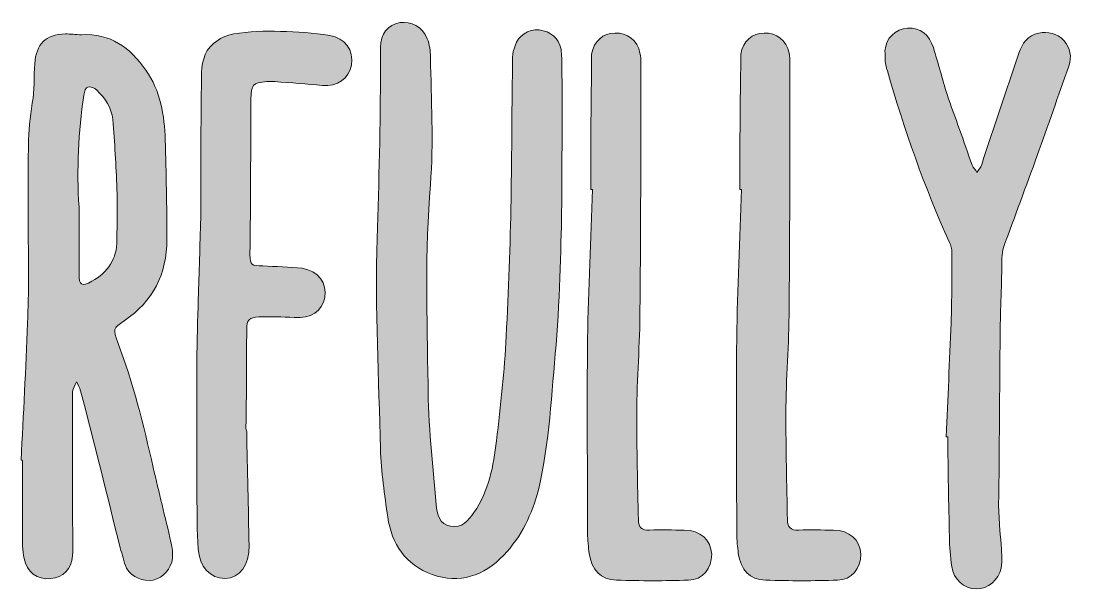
# Model space of a CAD drawing. Header units: inches. Extents: x 181 to 899, y -1027 to -53.
# Drawn here: x 559.4 to 899.1, y -804.9 to -621.3 of the extents above; entities that cross this region are included whole.
import ezdxf

# ---------------------------------------------------------------- set-up
doc = ezdxf.new("R2010")
doc.units = ezdxf.units.IN
doc.header["$MEASUREMENT"] = 0
doc.layers.add('Layer 1', color=7, linetype='Continuous')

# ---------------------------------------------------------------- blocks, each defined once
blk = doc.blocks.new('block 2')
at = {"layer": 'Layer 1', "true_color": 0xffffff}
h = blk.add_hatch(color=7, dxfattribs=at)
h.dxf.hatch_style = 2
edge = h.paths.add_edge_path()
edge.add_spline(control_points=[(733.94, -630.4), (733.16, -626.75), (730.55, -624.67), (726.91, -624.14), (723.26, -623.88), (720.13, -625.97), (719.09, -629.35), (718.57, -630.66), (718.31, -631.7), (718.31, -633), (718.05, -648.37), (718.05, -663.74), (717.79, -679.11), (717.53, -693.7), (717.01, -708.55), (716.23, -723.14), (715.7, -734.34), (714.4, -745.54), (713.1, -757), (712.06, -765.08), (710.75, -773.15), (705.81, -780.19), (703.98, -782.79), (701.9, -785.4), (698.25, -784.62), (694.6, -784.1), (693.82, -780.71), (693.56, -777.58), (692.52, -764.56), (690.96, -751.53), (690.96, -738.77), (690.69, -717.15), (689.91, -695.78), (691.74, -674.16), (692.78, -660.62), (692, -646.81), (691.74, -633), (691.74, -630.92), (691.48, -628.83), (690.69, -627.01), (689.13, -623.1), (685.48, -621.28), (681.84, -621.8), (677.93, -622.58), (675.59, -625.45), (675.59, -629.88), (675.59, -631.96), (675.59, -634.3), (675.59, -636.39), (675.59, -654.88), (675.06, -673.12), (674.54, -691.62), (673.76, -714.28), (675.06, -736.94), (675.59, -759.61), (675.85, -767.16), (676.89, -774.46), (677.93, -781.75), (679.23, -790.35), (683.66, -797.12), (692.26, -800.25), (701.11, -803.37), (708.93, -800.77), (715.44, -794), (721.17, -788), (724.56, -780.71), (726.65, -772.89), (730.29, -757.52), (730.81, -741.63), (732.38, -726), (733.68, -709.33), (733.94, -692.14), (734.2, -680.67), (734.2, -662.18), (734.46, -649.15), (734.2, -636.13), (734.2, -634.3), (734.2, -632.22), (733.94, -630.4)], knot_values=[0, 0, 0, 0, 1, 1, 1, 2, 2, 2, 3, 3, 3, 4, 4, 4, 5, 5, 5, 6, 6, 6, 7, 7, 7, 8, 8, 8, 9, 9, 9, 10, 10, 10, 11, 11, 11, 12, 12, 12, 13, 13, 13, 14, 14, 14, 15, 15, 15, 16, 16, 16, 17, 17, 17, 18, 18, 18, 19, 19, 19, 20, 20, 20, 21, 21, 21, 22, 22, 22, 23, 23, 23, 24, 24, 24, 25, 25, 25, 26, 26, 26, 26], degree=3, periodic=1)
h = blk.add_hatch(color=7, dxfattribs=at)
h.dxf.hatch_style = 2
edge = h.paths.add_edge_path()
edge.add_spline(control_points=[(638.86, -640.82), (639.9, -640.82), (640.68, -640.82), (641.46, -640.82), (646.67, -641.34), (651.88, -641.6), (656.83, -642.12), (661.52, -642.64), (665.43, -639.77), (666.21, -635.61), (666.99, -630.66), (664.13, -626.75), (659.18, -625.97), (653.97, -625.19), (648.5, -624.67), (643.29, -624.67), (638.08, -624.41), (633.13, -624.67), (628.18, -625.45), (625.83, -625.71), (623.49, -627.01), (621.66, -628.57), (618.28, -631.18), (617.76, -635.35), (617.76, -639.51), (617.5, -654.62), (617.5, -669.99), (617.5, -685.1), (617.24, -693.96), (616.97, -702.56), (616.71, -711.15), (616.19, -724.7), (616.19, -738.25), (616.19, -751.79), (616.19, -759.35), (616.19, -766.9), (616.19, -774.46), (616.45, -780.45), (616.19, -786.18), (616.71, -791.91), (616.97, -797.9), (620.62, -801.55), (625.31, -801.55), (630.26, -801.29), (633.13, -797.38), (633.13, -790.87), (632.87, -778.63), (632.6, -766.38), (632.34, -754.14), (632.34, -753.62), (632.08, -753.1), (632.08, -752.57), (632.34, -742.15), (632.34, -731.47), (632.34, -721.05), (632.34, -717.93), (633.13, -717.15), (636.25, -716.89), (640.16, -716.89), (643.81, -716.89), (647.72, -717.15), (652.93, -717.67), (656.83, -715.06), (657.61, -710.63), (658.4, -706.2), (655.53, -702.04), (650.32, -701.25), (646.15, -700.73), (641.72, -700.73), (637.55, -700.47), (633.91, -700.47), (633.39, -700.21), (633.39, -696.83), (633.65, -679.89), (633.65, -663.22), (633.65, -646.55), (633.91, -641.86), (634.17, -641.34), (638.86, -640.82)], knot_values=[0, 0, 0, 0, 1, 1, 1, 2, 2, 2, 3, 3, 3, 4, 4, 4, 5, 5, 5, 6, 6, 6, 7, 7, 7, 8, 8, 8, 9, 9, 9, 10, 10, 10, 11, 11, 11, 12, 12, 12, 13, 13, 13, 14, 14, 14, 15, 15, 15, 16, 16, 16, 17, 17, 17, 18, 18, 18, 19, 19, 19, 20, 20, 20, 21, 21, 21, 22, 22, 22, 23, 23, 23, 24, 24, 24, 25, 25, 25, 26, 26, 26, 26], degree=3, periodic=1)
h = blk.add_hatch(color=7, dxfattribs=at)
h.dxf.hatch_style = 2
edge = h.paths.add_edge_path()
edge.add_spline(control_points=[(742.53, -786.96), (742.53, -789.05), (742.79, -791.39), (743.06, -793.47), (743.84, -798.68), (746.7, -802.07), (751.91, -802.07), (759.73, -802.33), (767.54, -802.33), (775.1, -802.07), (779.79, -802.07), (782.65, -798.16), (782.65, -793.73), (782.39, -789.05), (779, -785.92), (773.79, -785.92), (770.15, -785.92), (766.24, -785.66), (762.59, -785.92), (759.99, -785.92), (758.95, -785.14), (758.95, -782.53), (758.69, -771.07), (758.42, -759.61), (758.42, -748.15), (758.42, -736.94), (759.47, -725.74), (759.47, -714.28), (759.73, -687.97), (759.73, -661.4), (759.73, -634.83), (759.73, -633.78), (759.73, -632.74), (759.47, -631.7), (758.69, -627.53), (755.3, -624.93), (751.39, -625.19), (747.48, -625.19), (744.62, -627.79), (743.84, -631.96), (743.84, -633.52), (743.84, -634.83), (743.84, -636.39), (743.57, -649.41), (743.57, -662.7), (743.57, -675.72), (743.84, -675.72), (743.84, -675.72), (744.1, -675.72), (743.57, -691.88), (742.79, -707.77), (742.53, -723.92), (742.27, -745.02), (742.53, -765.86), (742.53, -786.96)], knot_values=[0, 0, 0, 0, 1, 1, 1, 2, 2, 2, 3, 3, 3, 4, 4, 4, 5, 5, 5, 6, 6, 6, 7, 7, 7, 8, 8, 8, 9, 9, 9, 10, 10, 10, 11, 11, 11, 12, 12, 12, 13, 13, 13, 14, 14, 14, 15, 15, 15, 16, 16, 16, 17, 17, 17, 18, 18, 18, 18], degree=3, periodic=1)
h = blk.add_hatch(color=7, dxfattribs=at)
h.dxf.hatch_style = 2
edge = h.paths.add_edge_path()
edge.add_spline(control_points=[(821.99, -785.92), (818.34, -785.92), (814.43, -785.66), (810.79, -785.92), (808.18, -785.92), (807.14, -785.14), (807.14, -782.53), (806.88, -771.07), (806.62, -759.61), (806.62, -748.15), (806.62, -736.94), (807.66, -725.74), (807.66, -714.28), (807.92, -687.97), (807.92, -661.4), (807.92, -634.83), (807.92, -633.78), (807.92, -632.74), (807.66, -631.7), (806.88, -627.53), (803.49, -624.93), (799.58, -625.19), (795.68, -625.19), (792.81, -627.79), (792.03, -631.96), (792.03, -633.52), (792.03, -634.83), (792.03, -636.39), (791.77, -649.41), (791.77, -662.7), (791.77, -675.72), (792.03, -675.72), (792.03, -675.72), (792.29, -675.72), (791.77, -691.88), (790.99, -707.77), (790.73, -723.92), (790.47, -745.02), (790.73, -765.86), (790.73, -786.96), (790.73, -789.05), (790.99, -791.39), (791.25, -793.47), (792.03, -798.68), (794.89, -802.07), (800.1, -802.07), (807.92, -802.33), (815.73, -802.33), (823.29, -802.07), (827.98, -802.07), (830.85, -798.16), (830.85, -793.73), (830.58, -789.05), (827.2, -785.92), (821.99, -785.92)], knot_values=[0, 0, 0, 0, 1, 1, 1, 2, 2, 2, 3, 3, 3, 4, 4, 4, 5, 5, 5, 6, 6, 6, 7, 7, 7, 8, 8, 8, 9, 9, 9, 10, 10, 10, 11, 11, 11, 12, 12, 12, 13, 13, 13, 14, 14, 14, 15, 15, 15, 16, 16, 16, 17, 17, 17, 18, 18, 18, 18], degree=3, periodic=1)
h = blk.add_hatch(color=7, dxfattribs=at)
h.dxf.hatch_style = 2
edge = h.paths.add_edge_path()
edge.add_spline(control_points=[(896.49, -627.53), (894.15, -625.19), (891.28, -624.67), (888.42, -625.19), (884.77, -625.97), (882.94, -628.57), (881.9, -631.7), (878, -643.68), (873.83, -655.67), (869.92, -667.65), (869.66, -668.69), (868.88, -669.47), (868.36, -670.25), (867.84, -669.47), (867.31, -668.69), (866.79, -667.91), (864.19, -660.09), (861.32, -652.54), (858.72, -644.99), (857.16, -640.04), (855.85, -634.83), (854.29, -629.88), (852.99, -625.71), (850.12, -623.36), (845.95, -623.62), (842.04, -623.88), (838.92, -626.75), (838.66, -630.92), (838.66, -633.26), (838.66, -635.35), (839.44, -637.43), (844.91, -656.45), (851.42, -674.94), (859.5, -692.92), (860.02, -693.7), (860.28, -695), (860.28, -696.04), (860.28, -703.6), (860.28, -711.15), (860.02, -718.97), (859.5, -731.21), (858.98, -743.46), (858.46, -755.7), (858.46, -755.7), (858.72, -755.7), (858.98, -755.7), (858.98, -766.38), (859.24, -777.32), (859.5, -788), (859.5, -791.13), (859.76, -794.52), (860.28, -797.64), (860.8, -801.81), (864.19, -804.94), (868.1, -804.94), (872, -804.94), (875.39, -802.07), (876.17, -798.16), (876.43, -796.86), (876.43, -795.56), (876.43, -794.52), (876.17, -788.79), (875.39, -783.31), (875.39, -777.84), (875.65, -759.35), (875.65, -740.85), (875.91, -722.36), (875.91, -714.28), (876.43, -706.2), (876.43, -697.87), (876.69, -696.83), (876.69, -695.52), (876.95, -694.48), (880.6, -684.58), (884.25, -674.68), (887.89, -664.78), (891.28, -655.14), (894.67, -645.51), (898.05, -635.87), (899.1, -632.74), (898.58, -630.14), (896.49, -627.53)], knot_values=[0, 0, 0, 0, 1, 1, 1, 2, 2, 2, 3, 3, 3, 4, 4, 4, 5, 5, 5, 6, 6, 6, 7, 7, 7, 8, 8, 8, 9, 9, 9, 10, 10, 10, 11, 11, 11, 12, 12, 12, 13, 13, 13, 14, 14, 14, 15, 15, 15, 16, 16, 16, 17, 17, 17, 18, 18, 18, 19, 19, 19, 20, 20, 20, 21, 21, 21, 22, 22, 22, 23, 23, 23, 24, 24, 24, 25, 25, 25, 26, 26, 26, 27, 27, 27, 27], degree=3, periodic=1)
h = blk.add_hatch(color=7, dxfattribs=at)
h.dxf.hatch_style = 2
edge = h.paths.add_edge_path()
edge.add_spline(control_points=[(577.38, -737.99), (577.9, -739.03), (578.42, -739.81), (578.68, -740.85), (583.11, -757.78), (587.28, -774.72), (591.45, -791.65), (592.23, -793.73), (592.49, -796.08), (593.53, -798.16), (595.36, -801.29), (598.74, -802.59), (602.13, -802.07), (605.52, -801.29), (607.86, -798.42), (608.38, -795.04), (608.38, -793.47), (608.38, -791.65), (607.86, -789.83), (606.04, -781.75), (603.95, -773.68), (602.13, -765.6), (599, -751.79), (595.62, -738.25), (590.67, -725.22), (589.1, -720.79), (589.1, -720.79), (592.75, -718.19), (602.13, -711.94), (606.56, -703.08), (606.56, -691.88), (606.56, -681.2), (606.3, -670.51), (606.04, -659.83), (605.78, -651.76), (604.47, -643.94), (599.79, -637.17), (594.58, -629.88), (588.32, -625.19), (578.95, -625.71), (577.12, -625.71), (575.3, -625.45), (573.74, -625.45), (567.22, -625.71), (564.36, -628.57), (563.83, -635.09), (563.57, -639.25), (563.83, -643.68), (563.05, -647.85), (561.49, -656.97), (561.75, -665.83), (561.75, -674.94), (561.75, -679.63), (561.75, -684.32), (561.75, -689.01), (561.75, -698.91), (562.01, -708.81), (561.49, -718.97), (560.97, -733.82), (560.19, -748.41), (559.41, -763.26), (559.67, -763.26), (559.93, -763.26), (559.93, -763.52), (559.93, -772.63), (559.93, -781.75), (559.93, -791.13), (559.93, -792.43), (560.19, -793.73), (560.45, -795.04), (561.23, -799.47), (564.62, -802.07), (569.04, -801.55), (572.95, -801.29), (575.82, -798.42), (576.08, -794.26), (576.34, -790.35), (576.08, -786.44), (576.08, -782.53), (576.08, -768.73), (576.08, -754.92), (576.08, -741.11), (576.08, -740.07), (576.86, -739.03), (577.38, -737.99)], knot_values=[0, 0, 0, 0, 1, 1, 1, 2, 2, 2, 3, 3, 3, 4, 4, 4, 5, 5, 5, 6, 6, 6, 7, 7, 7, 8, 8, 8, 9, 9, 9, 10, 10, 10, 11, 11, 11, 12, 12, 12, 13, 13, 13, 14, 14, 14, 15, 15, 15, 16, 16, 16, 17, 17, 17, 18, 18, 18, 19, 19, 19, 20, 20, 20, 21, 21, 21, 22, 22, 22, 23, 23, 23, 24, 24, 24, 25, 25, 25, 26, 26, 26, 27, 27, 27, 28, 28, 28, 28], degree=3, periodic=1)
edge = h.paths.add_edge_path()
edge.add_spline(control_points=[(579.73, -645.25), (579.99, -644.2), (580.25, -642.64), (581.03, -642.64), (581.81, -642.38), (583.11, -642.9), (583.89, -643.68), (586.76, -646.29), (588.58, -649.41), (589.1, -653.06), (589.63, -660.62), (590.15, -668.17), (590.41, -675.46), (590.67, -680.94), (590.41, -686.41), (590.41, -692.14), (590.41, -698.13), (587.54, -702.56), (582.33, -705.42), (578.95, -707.25), (578.16, -706.73), (578.16, -703.08), (578.16, -696.04), (578.16, -688.75), (578.16, -681.46), (577.38, -669.21), (577.9, -657.23), (579.73, -645.25)], knot_values=[0, 0, 0, 0, 1, 1, 1, 2, 2, 2, 3, 3, 3, 4, 4, 4, 5, 5, 5, 6, 6, 6, 7, 7, 7, 8, 8, 8, 9, 9, 9, 9], degree=3, periodic=1)
at = {"layer": 'Layer 1', "lineweight": 0}
for points, knots in [([(733.94, -630.4), (733.16, -626.75), (730.55, -624.67), (726.91, -624.14), (723.26, -623.88), (720.13, -625.97), (719.09, -629.35), (718.57, -630.66), (718.31, -631.7), (718.31, -633), (718.05, -648.37), (718.05, -663.74), (717.79, -679.11), (717.53, -693.7), (717.01, -708.55), (716.23, -723.14), (715.7, -734.34), (714.4, -745.54), (713.1, -757), (712.06, -765.08), (710.75, -773.15), (705.81, -780.19), (703.98, -782.79), (701.9, -785.4), (698.25, -784.62), (694.6, -784.1), (693.82, -780.71), (693.56, -777.58), (692.52, -764.56), (690.96, -751.53), (690.96, -738.77), (690.69, -717.15), (689.91, -695.78), (691.74, -674.16), (692.78, -660.62), (692, -646.81), (691.74, -633), (691.74, -630.92), (691.48, -628.83), (690.69, -627.01), (689.13, -623.1), (685.48, -621.28), (681.84, -621.8), (677.93, -622.58), (675.59, -625.45), (675.59, -629.88), (675.59, -631.96), (675.59, -634.3), (675.59, -636.39), (675.59, -654.88), (675.06, -673.12), (674.54, -691.62), (673.76, -714.28), (675.06, -736.94), (675.59, -759.61), (675.85, -767.16), (676.89, -774.46), (677.93, -781.75), (679.23, -790.35), (683.66, -797.12), (692.26, -800.25), (701.11, -803.37), (708.93, -800.77), (715.44, -794), (721.17, -788), (724.56, -780.71), (726.65, -772.89), (730.29, -757.52), (730.81, -741.63), (732.38, -726), (733.68, -709.33), (733.94, -692.14), (734.2, -680.67), (734.2, -662.18), (734.46, -649.15), (734.2, -636.13), (734.2, -634.3), (734.2, -632.22), (733.94, -630.4)], [0, 0, 0, 0, 1, 1, 1, 2, 2, 2, 3, 3, 3, 4, 4, 4, 5, 5, 5, 6, 6, 6, 7, 7, 7, 8, 8, 8, 9, 9, 9, 10, 10, 10, 11, 11, 11, 12, 12, 12, 13, 13, 13, 14, 14, 14, 15, 15, 15, 16, 16, 16, 17, 17, 17, 18, 18, 18, 19, 19, 19, 20, 20, 20, 21, 21, 21, 22, 22, 22, 23, 23, 23, 24, 24, 24, 25, 25, 25, 26, 26, 26, 26]), ([(638.86, -640.82), (639.9, -640.82), (640.68, -640.82), (641.46, -640.82), (646.67, -641.34), (651.88, -641.6), (656.83, -642.12), (661.52, -642.64), (665.43, -639.77), (666.21, -635.61), (666.99, -630.66), (664.13, -626.75), (659.18, -625.97), (653.97, -625.19), (648.5, -624.67), (643.29, -624.67), (638.08, -624.41), (633.13, -624.67), (628.18, -625.45), (625.83, -625.71), (623.49, -627.01), (621.66, -628.57), (618.28, -631.18), (617.76, -635.35), (617.76, -639.51), (617.5, -654.62), (617.5, -669.99), (617.5, -685.1), (617.24, -693.96), (616.97, -702.56), (616.71, -711.15), (616.19, -724.7), (616.19, -738.25), (616.19, -751.79), (616.19, -759.35), (616.19, -766.9), (616.19, -774.46), (616.45, -780.45), (616.19, -786.18), (616.71, -791.91), (616.97, -797.9), (620.62, -801.55), (625.31, -801.55), (630.26, -801.29), (633.13, -797.38), (633.13, -790.87), (632.87, -778.63), (632.6, -766.38), (632.34, -754.14), (632.34, -753.62), (632.08, -753.1), (632.08, -752.57), (632.34, -742.15), (632.34, -731.47), (632.34, -721.05), (632.34, -717.93), (633.13, -717.15), (636.25, -716.89), (640.16, -716.89), (643.81, -716.89), (647.72, -717.15), (652.93, -717.67), (656.83, -715.06), (657.61, -710.63), (658.4, -706.2), (655.53, -702.04), (650.32, -701.25), (646.15, -700.73), (641.72, -700.73), (637.55, -700.47), (633.91, -700.47), (633.39, -700.21), (633.39, -696.83), (633.65, -679.89), (633.65, -663.22), (633.65, -646.55), (633.91, -641.86), (634.17, -641.34), (638.86, -640.82)], [0, 0, 0, 0, 1, 1, 1, 2, 2, 2, 3, 3, 3, 4, 4, 4, 5, 5, 5, 6, 6, 6, 7, 7, 7, 8, 8, 8, 9, 9, 9, 10, 10, 10, 11, 11, 11, 12, 12, 12, 13, 13, 13, 14, 14, 14, 15, 15, 15, 16, 16, 16, 17, 17, 17, 18, 18, 18, 19, 19, 19, 20, 20, 20, 21, 21, 21, 22, 22, 22, 23, 23, 23, 24, 24, 24, 25, 25, 25, 26, 26, 26, 26]), ([(742.53, -786.96), (742.53, -789.05), (742.79, -791.39), (743.06, -793.47), (743.84, -798.68), (746.7, -802.07), (751.91, -802.07), (759.73, -802.33), (767.54, -802.33), (775.1, -802.07), (779.79, -802.07), (782.65, -798.16), (782.65, -793.73), (782.39, -789.05), (779, -785.92), (773.79, -785.92), (770.15, -785.92), (766.24, -785.66), (762.59, -785.92), (759.99, -785.92), (758.95, -785.14), (758.95, -782.53), (758.69, -771.07), (758.42, -759.61), (758.42, -748.15), (758.42, -736.94), (759.47, -725.74), (759.47, -714.28), (759.73, -687.97), (759.73, -661.4), (759.73, -634.83), (759.73, -633.78), (759.73, -632.74), (759.47, -631.7), (758.69, -627.53), (755.3, -624.93), (751.39, -625.19), (747.48, -625.19), (744.62, -627.79), (743.84, -631.96), (743.84, -633.52), (743.84, -634.83), (743.84, -636.39), (743.57, -649.41), (743.57, -662.7), (743.57, -675.72), (743.84, -675.72), (743.84, -675.72), (744.1, -675.72), (743.57, -691.88), (742.79, -707.77), (742.53, -723.92), (742.27, -745.02), (742.53, -765.86), (742.53, -786.96)], [0, 0, 0, 0, 1, 1, 1, 2, 2, 2, 3, 3, 3, 4, 4, 4, 5, 5, 5, 6, 6, 6, 7, 7, 7, 8, 8, 8, 9, 9, 9, 10, 10, 10, 11, 11, 11, 12, 12, 12, 13, 13, 13, 14, 14, 14, 15, 15, 15, 16, 16, 16, 17, 17, 17, 18, 18, 18, 18]), ([(821.99, -785.92), (818.34, -785.92), (814.43, -785.66), (810.79, -785.92), (808.18, -785.92), (807.14, -785.14), (807.14, -782.53), (806.88, -771.07), (806.62, -759.61), (806.62, -748.15), (806.62, -736.94), (807.66, -725.74), (807.66, -714.28), (807.92, -687.97), (807.92, -661.4), (807.92, -634.83), (807.92, -633.78), (807.92, -632.74), (807.66, -631.7), (806.88, -627.53), (803.49, -624.93), (799.58, -625.19), (795.68, -625.19), (792.81, -627.79), (792.03, -631.96), (792.03, -633.52), (792.03, -634.83), (792.03, -636.39), (791.77, -649.41), (791.77, -662.7), (791.77, -675.72), (792.03, -675.72), (792.03, -675.72), (792.29, -675.72), (791.77, -691.88), (790.99, -707.77), (790.73, -723.92), (790.47, -745.02), (790.73, -765.86), (790.73, -786.96), (790.73, -789.05), (790.99, -791.39), (791.25, -793.47), (792.03, -798.68), (794.89, -802.07), (800.1, -802.07), (807.92, -802.33), (815.73, -802.33), (823.29, -802.07), (827.98, -802.07), (830.85, -798.16), (830.85, -793.73), (830.58, -789.05), (827.2, -785.92), (821.99, -785.92)], [0, 0, 0, 0, 1, 1, 1, 2, 2, 2, 3, 3, 3, 4, 4, 4, 5, 5, 5, 6, 6, 6, 7, 7, 7, 8, 8, 8, 9, 9, 9, 10, 10, 10, 11, 11, 11, 12, 12, 12, 13, 13, 13, 14, 14, 14, 15, 15, 15, 16, 16, 16, 17, 17, 17, 18, 18, 18, 18]), ([(896.49, -627.53), (894.15, -625.19), (891.28, -624.67), (888.42, -625.19), (884.77, -625.97), (882.94, -628.57), (881.9, -631.7), (878, -643.68), (873.83, -655.67), (869.92, -667.65), (869.66, -668.69), (868.88, -669.47), (868.36, -670.25), (867.84, -669.47), (867.31, -668.69), (866.79, -667.91), (864.19, -660.09), (861.32, -652.54), (858.72, -644.99), (857.16, -640.04), (855.85, -634.83), (854.29, -629.88), (852.99, -625.71), (850.12, -623.36), (845.95, -623.62), (842.04, -623.88), (838.92, -626.75), (838.66, -630.92), (838.66, -633.26), (838.66, -635.35), (839.44, -637.43), (844.91, -656.45), (851.42, -674.94), (859.5, -692.92), (860.02, -693.7), (860.28, -695), (860.28, -696.04), (860.28, -703.6), (860.28, -711.15), (860.02, -718.97), (859.5, -731.21), (858.98, -743.46), (858.46, -755.7), (858.46, -755.7), (858.72, -755.7), (858.98, -755.7), (858.98, -766.38), (859.24, -777.32), (859.5, -788), (859.5, -791.13), (859.76, -794.52), (860.28, -797.64), (860.8, -801.81), (864.19, -804.94), (868.1, -804.94), (872, -804.94), (875.39, -802.07), (876.17, -798.16), (876.43, -796.86), (876.43, -795.56), (876.43, -794.52), (876.17, -788.79), (875.39, -783.31), (875.39, -777.84), (875.65, -759.35), (875.65, -740.85), (875.91, -722.36), (875.91, -714.28), (876.43, -706.2), (876.43, -697.87), (876.69, -696.83), (876.69, -695.52), (876.95, -694.48), (880.6, -684.58), (884.25, -674.68), (887.89, -664.78), (891.28, -655.14), (894.67, -645.51), (898.05, -635.87), (899.1, -632.74), (898.58, -630.14), (896.49, -627.53)], [0, 0, 0, 0, 1, 1, 1, 2, 2, 2, 3, 3, 3, 4, 4, 4, 5, 5, 5, 6, 6, 6, 7, 7, 7, 8, 8, 8, 9, 9, 9, 10, 10, 10, 11, 11, 11, 12, 12, 12, 13, 13, 13, 14, 14, 14, 15, 15, 15, 16, 16, 16, 17, 17, 17, 18, 18, 18, 19, 19, 19, 20, 20, 20, 21, 21, 21, 22, 22, 22, 23, 23, 23, 24, 24, 24, 25, 25, 25, 26, 26, 26, 27, 27, 27, 27]), ([(577.38, -737.99), (577.9, -739.03), (578.42, -739.81), (578.68, -740.85), (583.11, -757.78), (587.28, -774.72), (591.45, -791.65), (592.23, -793.73), (592.49, -796.08), (593.53, -798.16), (595.36, -801.29), (598.74, -802.59), (602.13, -802.07), (605.52, -801.29), (607.86, -798.42), (608.38, -795.04), (608.38, -793.47), (608.38, -791.65), (607.86, -789.83), (606.04, -781.75), (603.95, -773.68), (602.13, -765.6), (599, -751.79), (595.62, -738.25), (590.67, -725.22), (589.1, -720.79), (589.1, -720.79), (592.75, -718.19), (602.13, -711.94), (606.56, -703.08), (606.56, -691.88), (606.56, -681.2), (606.3, -670.51), (606.04, -659.83), (605.78, -651.76), (604.47, -643.94), (599.79, -637.17), (594.58, -629.88), (588.32, -625.19), (578.95, -625.71), (577.12, -625.71), (575.3, -625.45), (573.74, -625.45), (567.22, -625.71), (564.36, -628.57), (563.83, -635.09), (563.57, -639.25), (563.83, -643.68), (563.05, -647.85), (561.49, -656.97), (561.75, -665.83), (561.75, -674.94), (561.75, -679.63), (561.75, -684.32), (561.75, -689.01), (561.75, -698.91), (562.01, -708.81), (561.49, -718.97), (560.97, -733.82), (560.19, -748.41), (559.41, -763.26), (559.67, -763.26), (559.93, -763.26), (559.93, -763.52), (559.93, -772.63), (559.93, -781.75), (559.93, -791.13), (559.93, -792.43), (560.19, -793.73), (560.45, -795.04), (561.23, -799.47), (564.62, -802.07), (569.04, -801.55), (572.95, -801.29), (575.82, -798.42), (576.08, -794.26), (576.34, -790.35), (576.08, -786.44), (576.08, -782.53), (576.08, -768.73), (576.08, -754.92), (576.08, -741.11), (576.08, -740.07), (576.86, -739.03), (577.38, -737.99)], [0, 0, 0, 0, 1, 1, 1, 2, 2, 2, 3, 3, 3, 4, 4, 4, 5, 5, 5, 6, 6, 6, 7, 7, 7, 8, 8, 8, 9, 9, 9, 10, 10, 10, 11, 11, 11, 12, 12, 12, 13, 13, 13, 14, 14, 14, 15, 15, 15, 16, 16, 16, 17, 17, 17, 18, 18, 18, 19, 19, 19, 20, 20, 20, 21, 21, 21, 22, 22, 22, 23, 23, 23, 24, 24, 24, 25, 25, 25, 26, 26, 26, 27, 27, 27, 28, 28, 28, 28]), ([(579.73, -645.25), (579.99, -644.2), (580.25, -642.64), (581.03, -642.64), (581.81, -642.38), (583.11, -642.9), (583.89, -643.68), (586.76, -646.29), (588.58, -649.41), (589.1, -653.06), (589.63, -660.62), (590.15, -668.17), (590.41, -675.46), (590.67, -680.94), (590.41, -686.41), (590.41, -692.14), (590.41, -698.13), (587.54, -702.56), (582.33, -705.42), (578.95, -707.25), (578.16, -706.73), (578.16, -703.08), (578.16, -696.04), (578.16, -688.75), (578.16, -681.46), (577.38, -669.21), (577.9, -657.23), (579.73, -645.25)], [0, 0, 0, 0, 1, 1, 1, 2, 2, 2, 3, 3, 3, 4, 4, 4, 5, 5, 5, 6, 6, 6, 7, 7, 7, 8, 8, 8, 9, 9, 9, 9])]:
    blk.add_open_spline(points, degree=3, knots=knots, dxfattribs=at)

msp = doc.modelspace()

# ---------------------------------------------------------------- block references
at = {"layer": 'Layer 1'}
msp.add_blockref('block 2', (0, 0), dxfattribs=at)

doc.saveas('drawing.dxf')
